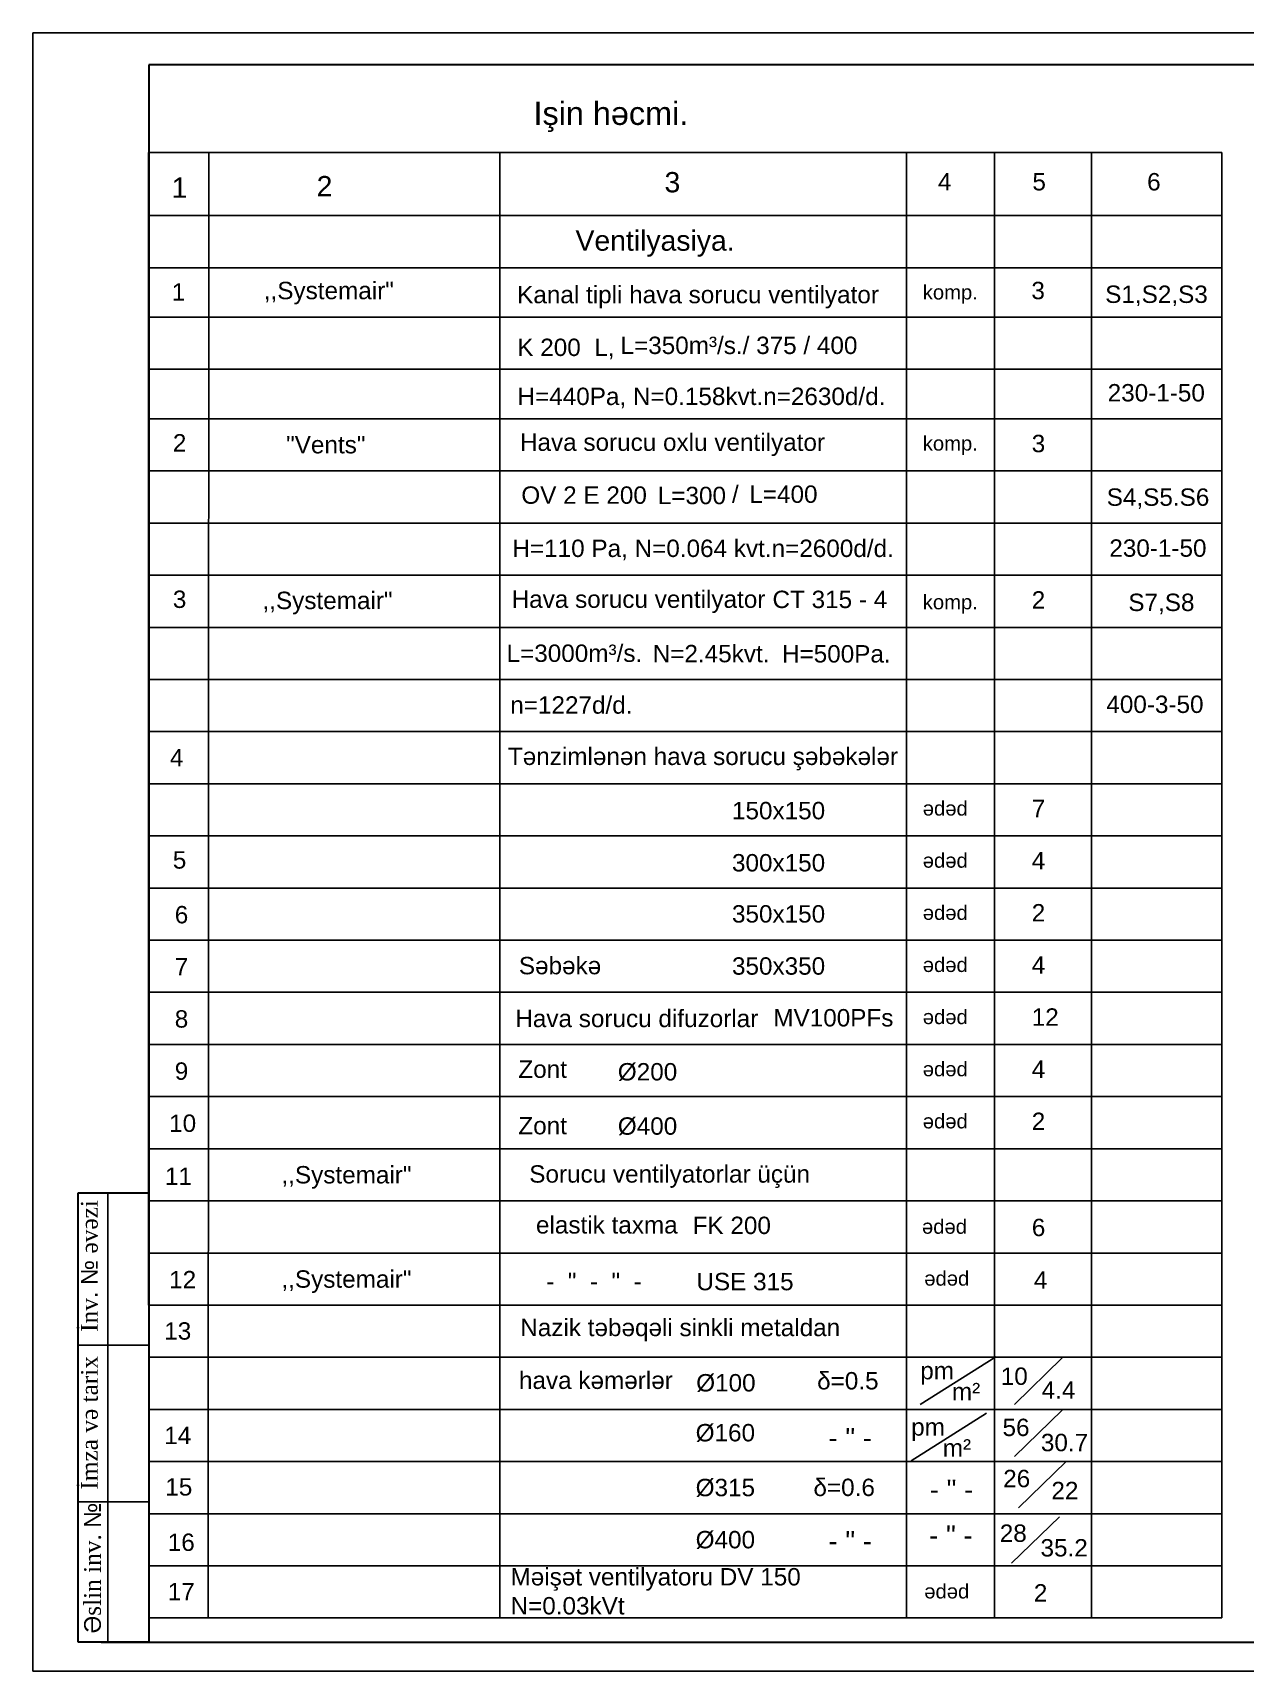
# Model space of a CAD drawing. Header units: millimetres. Extents: x 895788 to 1136524, y -21936 to 400945.
# Drawn here: x 1058820 to 1079741, y 21241 to 49518 of the extents above; entities that cross this region are included whole.
import ezdxf

# ---------------------------------------------------------------- set-up
doc = ezdxf.new("R2010")
doc.units = ezdxf.units.MM
doc.layers.add('2D-чертеж - Общий_Ном._пера__41', color=7, linetype='Continuous', lineweight=25)
doc.layers.add('LLLLLLLL', color=7, linetype='Continuous', lineweight=30)
doc.styles.get("Standard").update_dxf_attribs({"font": 'arial.ttf', "height": 400})

msp = doc.modelspace()

# ---------------------------------------------------------------- linework, layer by layer
for p, q in [((1058820.126, 49517.642), (1058820.126, 21240.999)), ((1099278.973, 49517.642), (1058820.126, 49517.642)), ((1060117.138, 21740.567), (1060117.138, 29497.706)), ((1059603.208, 26870.944), (1060820.354, 26870.944)), ((1059603.208, 24166.157), (1060820.393, 24166.157)), ((1059762.418, 24166.157), (1059645.493, 24166.157)), ((1058820.126, 21240.999), (1099278.973, 21240.999))]:
    msp.add_line(p, q)
at = {"lineweight": 30}
for p, q in [((1060820.398, 48964.536), (1060820.398, 21740.567)), ((1098779.405, 48964.536), (1060820.398, 48964.536)), ((1059602.671, 21740.567), (1059602.671, 29497.706)), ((1059602.671, 29497.706), (1060820.399, 29497.706)), ((1059602.671, 29497.706), (1060820.399, 29497.706)), ((1060820.398, 21740.567), (1059602.671, 21740.567)), ((1060003.044, 21740.572), (1098779.582, 21740.572)), ((1060786.398, 21740.567), (1098779.405, 21740.567))]:
    msp.add_line(p, q, dxfattribs=at)
at = {"color": 7}
for p, q in [((1060818.3, 47451.578), (1079336.742, 47451.578)), ((1060820.398, 47451.578), (1079320.587, 47451.578)), ((1066879.014, 47449.048), (1066879.014, 44693.776))]:
    msp.add_line(p, q, dxfattribs=at)
at = {"color": 7, "linetype": 'ByBlock'}
for p, q in [((1060818.3, 47451.578), (1060819.667, 27558.666)), ((1061856.024, 47449.048), (1061848.85, 22159.667)), ((1073894.52, 47449.048), (1073894.52, 22159.667)), ((1075416.228, 47449.048), (1075416.228, 22159.667)), ((1077088.064, 47449.048), (1077088.064, 22159.667)), ((1079336.742, 47451.578), (1079336.742, 22159.667)), ((1060820.185, 46362.586), (1079321.829, 46362.586)), ((1060820.185, 45462.586), (1079321.829, 45462.586)), ((1066879.014, 44693.776), (1066879.014, 22159.667)), ((1060820.185, 44609.209), (1079321.829, 44609.209)), ((1060820.185, 44609.209), (1079321.829, 44609.209)), ((1060820.185, 43709.209), (1079321.829, 43709.209)), ((1060820.185, 42855.831), (1079321.829, 42855.831)), ((1060820.185, 41955.998), (1079321.829, 41955.998)), ((1060820.185, 41056.38), (1079321.829, 41056.38)), ((1060820.185, 40156.331), (1079321.829, 40156.331)), ((1060820.185, 39256.498), (1079321.829, 39256.498)), ((1060820.185, 38356.665), (1079321.829, 38356.665)), ((1060820.185, 38356.665), (1079321.829, 38356.665)), ((1060820.185, 37456.832), (1079321.829, 37456.832)), ((1060820.185, 36556.998), (1079321.829, 36556.998)), ((1060820.185, 35657.165), (1079321.829, 35657.165)), ((1060820.185, 34757.332), (1079321.829, 34757.332)), ((1060820.185, 33857.499), (1079321.829, 33857.499)), ((1060820.185, 32957.665), (1079321.829, 32957.665)), ((1060820.185, 32057.832), (1079321.829, 32057.832)), ((1060820.185, 31157.999), (1079321.829, 31157.999)), ((1060820.185, 30258.166), (1079321.829, 30258.166)), ((1060820.185, 29358.333), (1079321.829, 29358.333)), ((1060819.605, 28458.499), (1079321.829, 28458.499)), ((1060819.605, 27558.666), (1079321.829, 27558.666)), ((1060819.605, 26658.833), (1079321.829, 26658.833)), ((1060819.605, 25759), (1079321.829, 25759)), ((1060819.605, 24859.167), (1079321.829, 24859.167)), ((1060819.605, 23959.333), (1079321.829, 23959.333)), ((1060819.605, 23059.5), (1079321.829, 23059.5)), ((1060819.605, 22159.667), (1079336.742, 22159.667))]:
    msp.add_line(p, q, dxfattribs=at)
at = {"color": 7, "ltscale": 50}
for p, q in [((1074134.755, 25846.87), (1075435.881, 26668.014)), ((1073977.586, 24874.791), (1075278.712, 25695.934))]:
    msp.add_line(p, q, dxfattribs=at)
at = {"layer": '2D-чертеж - Общий_Ном._пера__41', "color": 0, "lineweight": 15}
for p, q in [((1075759.759, 25846.986), (1076583.851, 26646.986)), ((1075759.759, 24947.153), (1076583.851, 25747.153)), ((1075830.009, 24061.183), (1076654.101, 24861.183)), ((1075709.798, 23105.674), (1076533.89, 23905.674))]:
    msp.add_line(p, q, dxfattribs=at)

# ---------------------------------------------------------------- texts
at = {"color": 7, "lineweight": 9, "insert": (1067460.451, 48327.113), "char_height": 400, "width": 5761.5, "attachment_point": 1}
msp.add_mtext('{\\fArial|b0|i0|c238|p34;Işin həcmi.}', dxfattribs=at)
at = {"color": 7, "attachment_point": 1}
for s, insert, char_height, width in [('{\\fArial|b0|i0|c162|p34;1}', (1061215.872, 47020.707), 350, 501.5506), ('{\\fArial|b0|i0|c162|p34;2}', (1063718.033, 47045.701), 350, 501.5506), ('{\\fArial|b0|i0|c162|p34;3}', (1069721.327, 47113.706), 350, 1088.41441), ('{\\fArial|b0|i0|c162|p34; 4 \\fArial|b0|i0|c238|p34; \\fArial|b0|i0|c162|p34;     \\fArial|b0|i0|c238|p34;     \\fArial|b0|i0|c162|p34;5        \\fArial|b0|i0|c238|p34;       \\fArial|b0|i0|c162|p34;6}', (1074322.451, 47096.934), 300, 4736.8666)]:
    msp.add_mtext(s, dxfattribs=dict(at, insert=insert, char_height=char_height, width=width))
at = {"attachment_point": 1}
for s, insert, char_height, width in [('Ventilyasiya{\\fArial|b0|i0|c238|p34;.}', (1068185.644, 46106.138), 350, 3242.66919), ('{\\fArial|b0|i0|c238|p34;1}', (1061218.852, 45194.526), 300, 3775.91204), ('{\\fArial|b0|i0|c238|p34;3}', (1076051.248, 45219.343), 300, 3775.91204), ('{\\fArial|b0|i0|c238|p34;S1,S2,S3}', (1077325.237, 45155.137), 300, 558.1101), ('{\\fArial|b0|i0|c238|p34;2}', (1061237.463, 42590.9), 300, 3775.91204), ('{\\fArial|b0|i0|c238|p34;3}', (1076057.348, 42579.083), 300, 3775.91204), ('{\\fArial|b0|i0|c238|p34;S4,S5.S6}', (1077351.334, 41654.057), 300, 1745.4849), ('{\\fArial|b0|i0|c238|p34;3}', (1061237.463, 39891.401), 300, 3775.91204), ('{\\fArial|b0|i0|c238|p34;2}', (1076057.348, 39879.583), 300, 3775.91204), ('{\\fArial|b0|i0|c238|p34;S7,S8}', (1077724.403, 39837.71), 300, 558.1101), ('{\\fArial|b0|i0|c238|p34;4}', (1061187.081, 37159.688), 300, 3775.91204), ('{\\fArial|b0|i0|c238|p34;7}', (1076057.348, 36280.25), 300, 3775.91204), ('{\\fArial|b0|i0|c238|p34;5}', (1061236.187, 35392.235), 300, 3775.91204), ('{\\fArial|b0|i0|c238|p34;4}', (1076057.348, 35380.417), 300, 3775.91204), ('{\\fArial|b0|i0|c238|p34;6}', (1061270.021, 34448.035), 300, 3775.91204), ('{\\fArial|b0|i0|c238|p34;2}', (1076057.348, 34480.584), 300, 3775.91204), ('{\\fArial|b0|i0|c238|p34;7}', (1061270.021, 33548.202), 300, 3775.91204), ('{\\fArial|b0|i0|c238|p34;4}', (1076057.348, 33580.751), 300, 3775.91204), ('{\\fArial|b0|i0|c238|p34;8}', (1061270.021, 32648.368), 300, 3775.91204), ('{\\fArial|b0|i0|c238|p34;12}', (1076057.348, 32680.917), 300, 3775.91204), ('{\\fArial|b0|i0|c238|p34;9}', (1061270.021, 31748.535), 300, 3775.91204), ('Ø{\\fArial|b0|i0|c238|p34;200}', (1068915.273, 31736.636), 300, 5234.25537), ('{\\fArial|b0|i0|c238|p34;4}', (1076057.348, 31781.084), 300, 3775.91204), ('{\\fArial|b0|i0|c238|p34;10}', (1061173.094, 30848.702), 300, 3775.91204), ('{\\fArial|b0|i0|c238|p34;2}', (1076057.348, 30881.251), 300, 3775.91204), ('Ø{\\fArial|b0|i0|c238|p34;400}', (1068915.273, 30799.881), 300, 5234.25537), ('{\\fArial|b0|i0|c238|p34;11}', (1061100.98, 29934.031), 300, 3775.91204), ('{\\fArial|b0|i0|c238|p34;12}', (1061173.094, 28149.202), 300, 3775.91204), ('{\\fArial|b0|i0|c238|p34;13}', (1061088.466, 27263.668), 300, 3775.91204), ('{\\fArial|b0|i0|c238|p34;Ø100}', (1070267.794, 26369.5), 300, 4743.69039), ('{\\fArial|b0|i0|c238|p34;14}', (1061088.211, 25460.068), 300, 3775.91204), ('{\\fArial|b0|i0|c238|p34;Ø160}', (1070258.241, 25507.804), 300, 4743.69039), ('- " - ', (1072550.185, 25441.339), 341.0859, 2816.53692), ('{\\fArial|b0|i0|c238|p34;15}', (1061107.028, 24572.777), 300, 3775.91204), ('{\\fArial|b0|i0|c238|p34;Ø315}', (1070258.241, 24561.467), 300, 4743.69039), ('- " - ', (1074297.534, 24549.144), 341.0859, 2816.53692), ('- " - ', (1074287.759, 23759.266), 341.0859, 2816.53692), ('{\\fArial|b0|i0|c238|p34;16}', (1061149.236, 23617.121), 300, 3775.91204), ('{\\fArial|b0|i0|c238|p34;Ø400}', (1070258.241, 23661.849), 300, 4743.69039), ('- " - ', (1072550.185, 23661.722), 341.0859, 2816.53692), ('{\\fArial|b0|i0|c238|p34;17}', (1061149.236, 22764.557), 300, 3775.91204)]:
    msp.add_mtext(s, dxfattribs=dict(at, insert=insert, char_height=char_height, width=width))
at = {"color": 0, "attachment_point": 1}
for s, width, gutter_width, insert, char_height in [('{\\fArial|b0|i0|c238|p34;Kanal tipli hava sorucu ventilyator}', 6836.82961, 1500, (1067178.119, 45149.641), 300), ('{\\fArial|b0|i0|c238|p34;Hava sorucu oxlu ventilyator}', 6836.82961, 1500, (1067226.471, 42601.845), 300), ('OV 2 E 200', 3600.79499, 1500, (1067250.201, 41688.824), 300), ('{\\fArial|b0|i0|c238|p34;L=}3{\\fArial|b0|i0|c238|p34;0}0', 4183.21722, 1500, (1069605.197, 41682.387), 300), ('{\\fArial|b0|i0|c238|p34;Sorucu ventilyatorlar üçün }', 5957.17273, 150, (1067386.925, 29973.162), 300), ('{\\fArial|b0|i0|c238|p34;FK }20{\\fArial|b0|i0|c238|p34;0}', 3498.12952, 1750, (1070206.056, 29085.821), 300), ('{\\fArial|b0|i0|c238|p34;ədəd}', 1120.7618, 1800, (1074163.34, 29040.735), 250), ('{\\fArial|b0|i0|c238|p34;USE 315}', 2179.49954, 1750, (1070271.271, 28115.623), 300), ('{\\fArial|b0|i0|c238|p34;ədəd}', 1120.7618, 1800, (1074202.65, 28145.319), 250), ('{\\fArial|b0|i0|c238|p34;ədəd}', 1120.7618, 1800, (1074202.65, 22746.319), 250)]:
    msp.add_mtext_dynamic_manual_height_columns(s, width=width, gutter_width=gutter_width, heights=[0], dxfattribs=dict(at, insert=insert, char_height=char_height))
for s, insert, char_height, width in [('{\\fArial|b0|i0|c238|p34;komp.}', (1074176.858, 45165.046), 250, 866.90729), (' {\\fArial|b0|i0|c238|p34;L}={\\fArial|b0|i0|c238|p34;350m}³/{\\fArial|b0|i0|c238|p34;s}.{\\fArial|b0|i0|c238|p34;/ 375 / 400}', (1068845.215, 44273.574), 300, 11161.58303), ('{\\fArial|b0|i0|c238|p34;H}={\\fArial|b0|i0|c238|p34;44}0{\\fArial|b0|i0|c238|p34;P}а, N=0.1{\\fArial|b0|i0|c238|p34;58}kvt.n={\\fArial|b0|i0|c238|p34;2630}d/d.', (1067183.851, 43393.089), 300, 11161.58303), ('{\\fArial|b0|i0|c238|p34;komp.}', (1074176.858, 42556.724), 250, 866.90729), ('\\pxi-3,l5,t3;{\\fArial|b0|i0|c238|p34;/^IL=40}0', (1070284.548, 41704.688), 300, 4183.21722), ('{\\fArial|b0|i0|c238|p34;H}=110 {\\fArial|b0|i0|c238|p34;P}а, N=0.064 kvt.n=2600d/d.', (1067096.343, 40770.271), 300, 11161.58303), ('{\\fArial|b0|i0|c238|p34;komp.}', (1074176.858, 39817.709), 250, 866.90729), ('{\\fArial|b0|i0|c238|p34;ədəd}', (1074176.858, 36257.891), 250, 866.90729), ('{\\fArial|b0|i0|c238|p34;ədəd}', (1074176.858, 35358.058), 250, 866.90729), ('{\\fArial|b0|i0|c238|p34;ədəd}', (1074176.858, 34458.225), 250, 866.90729), ('{\\fArial|b0|i0|c238|p34;ədəd}', (1074176.858, 33558.391), 250, 866.90729), ('{\\fArial|b0|i0|c238|p34;ədəd}', (1074176.858, 32658.558), 250, 866.90729), ('{\\fArial|b0|i0|c238|p34;ədəd}', (1074176.858, 31758.725), 250, 866.90729), ('{\\fArial|b0|i0|c238|p34;ədəd}', (1074176.858, 30858.892), 250, 866.90729), ('elastik taxma', (1067502.73, 29094.861), 300, 5851.86827), ('{\\fArial|b0|i0|c238|p34;6}', (1076058.649, 29049.7), 300, 5851.86827), ('-  "  -  "  - ', (1067679.74, 28118.737), 300, 5851.86827), ('{\\fArial|b0|i0|c238|p34;4}', (1076094.073, 28142.296), 300, 5851.86827), ('{\\fArial|b0|i0|c238|p34;2}', (1076094.073, 22743.297), 300, 5851.86827)]:
    msp.add_mtext(s, dxfattribs=dict(at, insert=insert, char_height=char_height, width=width))
at = {"char_height": 300}
for s, width, gutter_width, insert, attachment_point in [('{\\fArial|b0|i0|c238|p34;23}0-{\\fArial|b0|i0|c238|p34;1}-50', 2608.04161, 150, (1077367.812, 43455.039), 1), ('{\\fArial|b0|i0|c238|p34;23}0-{\\fArial|b0|i0|c238|p34;1}-50', 2608.04161, 150, (1077395.901, 40774.449), 1), ('{\\fArial|b0|i0|c238|p34;CT 315 - 4}', 2693.94436, 1500, (1073563.778, 39889.058), 3), ('{\\fArial|b0|i0|c238|p34;n=1227d/d.}', 2053.65005, 1500, (1067059.249, 38066.289), 1), ('400-3-50', 162.31496, 150, (1077344.664, 38078.886), 1), ('{\\fArial|b0|i0|c238|p34;150x150}', 3051.86002, 1500, (1070884.994, 36243.535), 1), ('{\\fArial|b0|i0|c238|p34;300x150}', 3051.86002, 1500, (1070884.994, 35343.701), 1), ('{\\fArial|b0|i0|c238|p34;350x150}', 3051.86002, 1500, (1070884.994, 34461.739), 1), ('{\\fArial|b0|i0|c238|p34;350x350}', 3051.86002, 1500, (1070884.994, 33561.906), 1), (' Hava {\\fArial|b0|i0|c238|p34;so}rucu difuzor{\\fArial|b0|i0|c238|p34;lar}', 5234.25537, 150, (1067030.18, 32656.858), 1), ('{\\fArial|b0|i0|c238|p34;MV}1{\\fArial|b0|i0|c238|p34;00PFs}', 2798.33624, 1500, (1071598.021, 32668.763), 1), ('{\\fArial|b0|i0|c238|p34;Zont}', 1845.84567, 1500, (1067198.573, 31781.643), 1), ('{\\fArial|b0|i0|c238|p34;Zont}', 1845.84567, 1500, (1067198.573, 30807.071), 1)]:
    msp.add_mtext_dynamic_manual_height_columns(s, width=width, gutter_width=gutter_width, heights=[0], dxfattribs=dict(at, insert=insert, attachment_point=attachment_point))
at = {"ltscale": 4, "char_height": 300, "attachment_point": 1}
for s, width, gutter_width, insert in [('{\\fArial|b0|i0|c238|p34;Tənzimlənən hava sorucu şəbəkələr }', 6891.39489, 2000, (1067018.487, 37180.739)), ('{\\fArial|b0|i0|c238|p34;Səbəkə}', 3476.70703, 1500, (1067207.841, 33568.852))]:
    msp.add_mtext_dynamic_manual_height_columns(s, width=width, gutter_width=gutter_width, heights=[0], dxfattribs=dict(at, insert=insert))
at = {"char_height": 289.43578, "width": 4895.21013, "attachment_point": 1, "rotation": 90}
for s, insert in [('{\\fTimes New Roman|b0|i0|c238|p18;İnv}. № {\\fTimes New Roman|b0|i0|c238|p18;əvəzi}', (1059651.818, 27097.421)), ('{\\fTimes New Roman|b0|i0|c238|p18;İmza və tarix}', (1059652.482, 24374.703)), ('Ə{\\fTimes New Roman|b0|i0|c238|p18;slin inv. }№', (1059705.571, 21893.077))]:
    msp.add_mtext(s, dxfattribs=dict(at, insert=insert))
at = {"color": 7, "ltscale": 50, "char_height": 300, "width": 1861.58085, "attachment_point": 1}
for s, insert in [('{\\fArial|b0|i0|c238|p34;pm}', (1074134.308, 26578.812)), ('{\\fArial|b0|i0|c238|p34;10}', (1075523.022, 26482.721)), ('{\\fArial|b0|i0|c238|p34;m²}', (1074679.717, 26217.543)), ('{\\fArial|b0|i0|c238|p34;4.4}', (1076229.475, 26246.201)), ('{\\fArial|b0|i0|c238|p34;pm}', (1073977.139, 25606.732)), ('{\\fArial|b0|i0|c238|p34;56}', (1075553.744, 25599.618)), ('{\\fArial|b0|i0|c238|p34;m²}', (1074522.547, 25245.463)), ('{\\fArial|b0|i0|c238|p34;30.7}', (1076215.187, 25337.77))]:
    msp.add_mtext(s, dxfattribs=dict(at, insert=insert))
at = {"layer": '2D-чертеж - Общий_Ном._пера__41', "color": 0, "lineweight": 15, "char_height": 300, "attachment_point": 1}
for s, width, insert in [('{\\fArial|b0|i0|c238|p34;Hava sorucu ventilyator}', 6437.28324, (1067083.274, 39893.035)), ('{\\fArial|b0|i0|c238|p34;Nazik təbəqəli sinkli metaldan }', 6836.82961, (1067231.824, 27323.867)), ('{\\fArial|b0|i0|c238|p34;26}', 1231.50818, (1075565.118, 24716.596)), ('{\\fArial|b0|i0|c238|p34;22}', 416.46994, (1076396.902, 24509.376)), ('{\\fArial|b0|i0|c238|p34;28}', 416.46994, (1075505.655, 23773.452)), ('{\\fArial|b0|i0|c238|p34;35.2}', 416.46994, (1076208.847, 23521.114))]:
    msp.add_mtext_dynamic_manual_height_columns(s, width=width, gutter_width=1500, heights=[0], dxfattribs=dict(at, insert=insert))
for s, insert, width in [(' {\\fArial|b0|i0|c238|p34;L}={\\fArial|b0|i0|c238|p34;300}0{\\fArial|b0|i0|c238|p34;m}³/{\\fArial|b0|i0|c238|p34;s}.', (1066879.014, 38959.86), 6437.28324), ('N={\\fArial|b0|i0|c238|p34;2}.{\\fArial|b0|i0|c238|p34;45}kvt.', (1069517.465, 38953.516), 6437.28324), ('{\\fArial|b0|i0|c238|p34;H}={\\fArial|b0|i0|c238|p34;500P}а.', (1071747.925, 38949.701), 6437.28324), ('hava kəmərlər', (1067209.385, 26412.569), 4031.984), (' δ={\\fArial|b0|i0|c238|p34;0.5}', (1072237.723, 26404.2), 1845.84567), (' δ={\\fArial|b0|i0|c238|p34;0.6}', (1072174.217, 24564.37), 1845.84567), ('{\\fArial|b0|i0|c238|p38;Məişət ventilyatoru DV 150\\PN=0.03kVt}', (1067064.029, 23021.332), 9564.39778)]:
    msp.add_mtext(s, dxfattribs=dict(at, insert=insert, width=width))
at = {"layer": 'LLLLLLLL', "color": 7, "linetype": 'Continuous', "lineweight": 20, "ltscale": 50, "char_height": 300, "width": 1665.97455, "attachment_point": 1}
for s, insert in [('{\\fArial|b0|i0|c162|p34;,\\fArial|b0|i0|c238|p34;,Systemair}"', (1062806.486, 45219.571)), ('"{\\fArial|b0|i0|c238|p34;Vents}"', (1063191.381, 42558.959)), ('{\\fArial|b0|i0|c162|p34;,\\fArial|b0|i0|c238|p34;,Systemair}"', (1062783.786, 39871.524)), ('{\\fArial|b0|i0|c162|p34;,\\fArial|b0|i0|c238|p34;,Systemair}"', (1063110.963, 29959.299)), ('{\\fArial|b0|i0|c162|p34;,\\fArial|b0|i0|c238|p34;,Systemair}"', (1063110.963, 28159.633))]:
    msp.add_mtext(s, dxfattribs=dict(at, insert=insert))
at = {"layer": 'LLLLLLLL', "color": 7, "linetype": 'Continuous', "lineweight": 20, "ltscale": 50, "insert": (1067180.758, 44239.035), "char_height": 300, "attachment_point": 1}
msp.add_mtext_dynamic_manual_height_columns('\\A1;K {\\fArial|b0|i0|c238|p34;20}0  L{\\fArial|b0|i0|c238|p34;,}', width=4624.53363, gutter_width=1150, heights=[0], dxfattribs=at)

doc.saveas('drawing.dxf')
